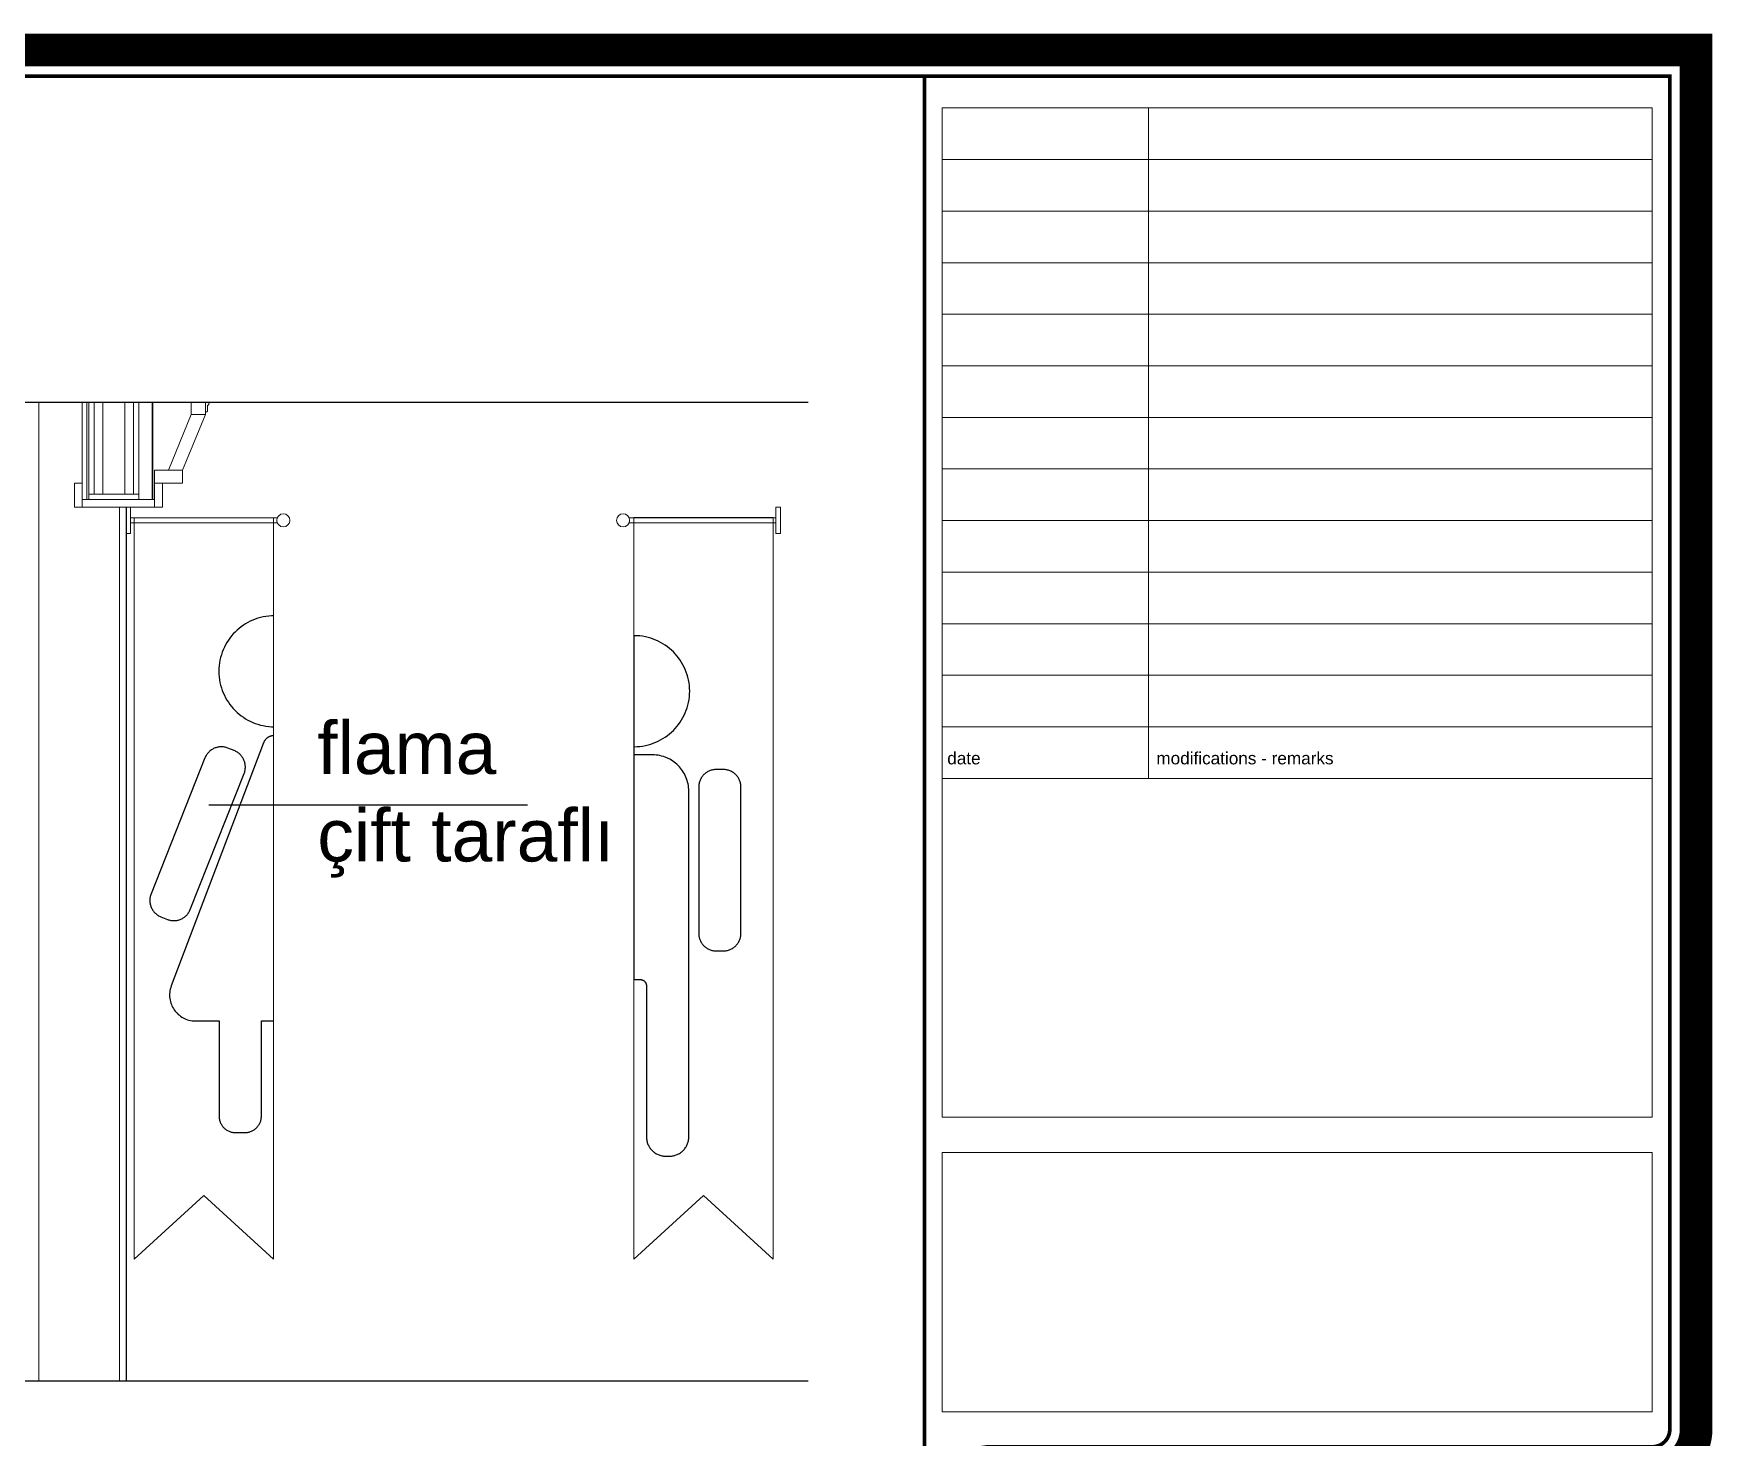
# Model space of a CAD drawing. Header units: millimetres. Extents: x 54215 to 67697, y 23496 to 56611.
# Drawn here: x 59965.6 to 60349.8, y 29770.5 to 30091.7 of the extents above; entities that cross this region are included whole.
import ezdxf

# ---------------------------------------------------------------- set-up
doc = ezdxf.new("R2010")
doc.units = ezdxf.units.MM
for name, color, linetype, lineweight in [('no3_ahsap gorunus on ince', 32, 'Continuous', 13), ('no3_duvar kaplama', 8, 'Continuous', 0), ('no3_kutu profil gorunus', 8, 'Continuous', 0), ('no3_kutuprofil kesit', 74, 'Continuous', 18), ('no3_lejand', 255, 'Continuous', 13), ('no3_tefriş arka ince', 65, 'Continuous', 13), ('t_yazı', 154, 'Continuous', 25)]:
    doc.layers.add(name, color=color, linetype=linetype, lineweight=lineweight)
doc.layers.add('no3_ahsap kesit on', color=7, linetype='Continuous', lineweight=20, true_color=0xfca103)
doc.layers.add('no3_alçıpan kesit', color=7, linetype='Continuous', lineweight=20, true_color=0xf5003d)
doc.styles.add('AT-ARIAL', font='arial.ttf')
doc.styles.get("Standard").update_dxf_attribs({"font": 'arial.ttf'})

msp = doc.modelspace()

# ---------------------------------------------------------------- linework, layer by layer
for p, q in [((60142.865, 30007.337), (59704.414, 30007.337)), ((59986.76, 29983.337), (59986.76, 29783.337)), ((60134.898, 29980.937), (60103.005, 29980.937)), ((60142.865, 29783.337), (59704.414, 29783.337))]:
    msp.add_line(p, q)
at = {"color": 213, "true_color": 0xc458e1}
for points in [[(60020.542, 29958.502, 440.438), (60020.048, 29958.489, 440.438), (60019.404, 29958.44, 440.438), (60018.769, 29958.359, 440.438), (60018.143, 29958.248, 440.438), (60017.529, 29958.106, 440.438), (60016.927, 29957.934, 440.438), (60016.337, 29957.735, 440.438), (60015.76, 29957.507, 440.438), (60015.198, 29957.252, 440.438), (60014.651, 29956.972, 440.438), (60014.119, 29956.666, 440.438), (60013.603, 29956.335, 440.438), (60013.105, 29955.981, 440.438), (60012.625, 29955.604, 440.438), (60012.165, 29955.205, 440.438), (60011.723, 29954.784, 440.438), (60011.303, 29954.342, 440.438), (60010.903, 29953.882, 440.438), (60010.526, 29953.402, 440.438), (60010.172, 29952.904, 440.438), (60009.841, 29952.389, 440.438), (60009.535, 29951.857, 440.438), (60009.255, 29951.309, 440.438), (60009, 29950.747, 440.438), (60008.773, 29950.17, 440.438), (60008.573, 29949.58, 440.438), (60008.401, 29948.978, 440.438), (60008.26, 29948.364, 440.438), (60008.148, 29947.738, 440.438), (60008.067, 29947.103, 440.438), (60008.018, 29946.459, 440.438), (60008.001, 29945.806, 440.438), (60008.018, 29945.153, 440.438), (60008.067, 29944.509, 440.438), (60008.148, 29943.873, 440.438), (60008.26, 29943.248, 440.438), (60008.401, 29942.634, 440.438), (60008.573, 29942.032, 440.438), (60008.773, 29941.442, 440.438), (60009, 29940.865, 440.438), (60009.255, 29940.303, 440.438), (60009.535, 29939.755, 440.438), (60009.841, 29939.223, 440.438), (60010.172, 29938.708, 440.438), (60010.526, 29938.21, 440.438), (60010.903, 29937.73, 440.438), (60011.303, 29937.269, 440.438), (60011.723, 29936.828, 440.438), (60012.165, 29936.407, 440.438), (60012.625, 29936.008, 440.438), (60013.105, 29935.631, 440.438), (60013.603, 29935.277, 440.438), (60014.119, 29934.946, 440.438), (60014.651, 29934.64, 440.438), (60015.198, 29934.36, 440.438), (60015.76, 29934.105, 440.438), (60016.337, 29933.877, 440.438), (60016.927, 29933.678, 440.438), (60017.529, 29933.506, 440.438), (60018.143, 29933.364, 440.438), (60018.769, 29933.253, 440.438), (60019.404, 29933.172, 440.438), (60020.048, 29933.123, 440.438), (60020.542, 29933.11, 440.438)], [(60115.758, 29941.251, 438.774), (60115.742, 29941.904, 438.774), (60115.693, 29942.548, 438.774), (60115.612, 29943.183, 438.774), (60115.5, 29943.809, 438.774), (60115.358, 29944.423, 438.774), (60115.187, 29945.025, 438.774), (60114.987, 29945.615, 438.774), (60114.76, 29946.192, 438.774), (60114.505, 29946.754, 438.774), (60114.224, 29947.302, 438.774), (60113.918, 29947.834, 438.774), (60113.588, 29948.349, 438.774), (60113.234, 29948.847, 438.774), (60112.856, 29949.326, 438.774), (60112.457, 29949.787, 438.774), (60112.036, 29950.229, 438.774), (60111.595, 29950.649, 438.774), (60111.134, 29951.049, 438.774), (60110.654, 29951.426, 438.774), (60110.156, 29951.78, 438.774), (60109.641, 29952.111, 438.774), (60109.109, 29952.417, 438.774), (60108.562, 29952.697, 438.774), (60107.999, 29952.952, 438.774), (60107.423, 29953.179, 438.774), (60106.833, 29953.379, 438.774), (60106.23, 29953.551, 438.774), (60105.616, 29953.692, 438.774), (60104.991, 29953.804, 438.774), (60104.356, 29953.885, 438.774), (60103.712, 29953.934, 438.774), (60103.074, 29953.95, 438.774)], [(60103.074, 29928.551, 438.774), (60103.712, 29928.567, 438.774), (60104.356, 29928.617, 438.774), (60104.991, 29928.698, 438.774), (60105.616, 29928.809, 438.774), (60106.23, 29928.951, 438.774), (60106.833, 29929.123, 438.774), (60107.423, 29929.322, 438.774), (60107.999, 29929.55, 438.774), (60108.562, 29929.804, 438.774), (60109.109, 29930.085, 438.774), (60109.641, 29930.391, 438.774), (60110.156, 29930.722, 438.774), (60110.654, 29931.076, 438.774), (60111.134, 29931.453, 438.774), (60111.595, 29931.852, 438.774), (60112.036, 29932.273, 438.774), (60112.457, 29932.714, 438.774), (60112.856, 29933.175, 438.774), (60113.234, 29933.655, 438.774), (60113.588, 29934.153, 438.774), (60113.918, 29934.668, 438.774), (60114.224, 29935.2, 438.774), (60114.505, 29935.748, 438.774), (60114.76, 29936.31, 438.774), (60114.987, 29936.887, 438.774), (60115.187, 29937.477, 438.774), (60115.358, 29938.079, 438.774), (60115.5, 29938.693, 438.774), (60115.612, 29939.318, 438.774), (60115.693, 29939.953, 438.774), (60115.742, 29940.598, 438.774), (60115.758, 29941.251, 438.774)], [(60020.542, 29931.059, 440.438), (60020.434, 29931.055, 440.438), (60020.249, 29931.036, 440.438), (60020.157, 29931.021, 440.438), (60020.066, 29931.003, 440.438), (60019.976, 29930.982, 440.438), (60019.886, 29930.958, 440.438), (60019.797, 29930.931, 440.438), (60019.709, 29930.9, 440.438), (60019.622, 29930.866, 440.438), (60019.536, 29930.829, 440.438), (60019.452, 29930.789, 440.438), (60019.368, 29930.746, 440.438), (60019.286, 29930.699, 440.438), (60019.206, 29930.649, 440.438), (60019.128, 29930.596, 440.438), (60019.051, 29930.54, 440.438), (60018.976, 29930.48, 440.438), (60018.904, 29930.418, 440.438), (60018.833, 29930.352, 440.438), (60018.765, 29930.283, 440.438), (60018.698, 29930.21, 440.438), (60018.635, 29930.135, 440.438), (60018.573, 29930.056, 440.438), (60018.515, 29929.974, 440.438), (60018.459, 29929.889, 440.438), (60018.406, 29929.801, 440.438), (60018.356, 29929.709, 440.438), (60018.309, 29929.615, 440.438), (60018.265, 29929.517, 440.438), (60018.224, 29929.416, 440.438), (59997.112, 29873.808, 440.438), (59996.987, 29873.445, 440.438), (59996.887, 29873.081, 440.438), (59996.811, 29872.717, 440.438), (59996.759, 29872.354, 440.438), (59996.73, 29871.992, 440.438), (59996.724, 29871.633, 440.438), (59996.739, 29871.277, 440.438), (59996.776, 29870.925, 440.438), (59996.835, 29870.577, 440.438), (59996.913, 29870.235, 440.438), (59997.011, 29869.9, 440.438), (59997.128, 29869.572, 440.438), (59997.264, 29869.252, 440.438), (59997.419, 29868.941, 440.438), (59997.59, 29868.639, 440.438), (59997.779, 29868.349, 440.438), (59997.984, 29868.069, 440.438), (59998.204, 29867.801, 440.438), (59998.441, 29867.547, 440.438), (59998.692, 29867.306, 440.438), (59998.957, 29867.08, 440.438), (59999.235, 29866.869, 440.438), (59999.527, 29866.675, 440.438), (59999.831, 29866.497, 440.438), (60000.147, 29866.338, 440.438), (60000.475, 29866.197, 440.438), (60000.813, 29866.075, 440.438), (60001.161, 29865.974, 440.438), (60001.52, 29865.894, 440.438), (60001.887, 29865.835, 440.438), (60002.263, 29865.8, 440.438), (60002.646, 29865.788, 440.438)], [(60103.074, 29875.279, 438.774), (60104.405, 29875.279, 438.774), (60104.48, 29875.277, 438.774), (60104.554, 29875.271, 438.774), (60104.627, 29875.262, 438.774), (60104.699, 29875.249, 438.774), (60104.77, 29875.233, 438.774), (60104.839, 29875.213, 438.774), (60104.907, 29875.19, 438.774), (60104.974, 29875.164, 438.774), (60105.038, 29875.134, 438.774), (60105.102, 29875.102, 438.774), (60105.163, 29875.067, 438.774), (60105.222, 29875.029, 438.774), (60105.279, 29874.988, 438.774), (60105.335, 29874.945, 438.774), (60105.388, 29874.899, 438.774), (60105.439, 29874.85, 438.774), (60105.487, 29874.799, 438.774), (60105.533, 29874.746, 438.774), (60105.577, 29874.691, 438.774), (60105.617, 29874.634, 438.774), (60105.655, 29874.574, 438.774), (60105.691, 29874.513, 438.774), (60105.723, 29874.45, 438.774), (60105.752, 29874.385, 438.774), (60105.778, 29874.319, 438.774), (60105.801, 29874.251, 438.774), (60105.821, 29874.182, 438.774), (60105.838, 29874.111, 438.774), (60105.85, 29874.039, 438.774), (60105.86, 29873.966, 438.774), (60105.865, 29873.892, 438.774), (60105.867, 29873.816, 438.774), (60105.867, 29839.253, 438.774), (60105.873, 29839.027, 438.774), (60105.89, 29838.805, 438.774), (60105.918, 29838.585, 438.774), (60105.956, 29838.369, 438.774), (60106.005, 29838.157, 438.774), (60106.065, 29837.949, 438.774), (60106.134, 29837.745, 438.774), (60106.212, 29837.546, 438.774), (60106.3, 29837.352, 438.774), (60106.397, 29837.163, 438.774), (60106.503, 29836.979, 438.774), (60106.617, 29836.801, 438.774), (60106.739, 29836.629, 438.774), (60106.87, 29836.463, 438.774), (60107.008, 29836.304, 438.774), (60107.153, 29836.152, 438.774), (60107.305, 29836.006, 438.774), (60107.465, 29835.868, 438.774), (60107.63, 29835.738, 438.774), (60107.802, 29835.616, 438.774), (60107.98, 29835.501, 438.774), (60108.164, 29835.396, 438.774), (60108.353, 29835.299, 438.774), (60108.547, 29835.211, 438.774), (60108.747, 29835.132, 438.774), (60108.951, 29835.063, 438.774), (60109.159, 29835.004, 438.774), (60109.371, 29834.955, 438.774), (60109.587, 29834.917, 438.774), (60109.806, 29834.888, 438.774), (60110.029, 29834.872, 438.774), (60110.254, 29834.866, 438.774), (60111.17, 29834.866, 438.774), (60111.396, 29834.872, 438.774), (60111.618, 29834.888, 438.774), (60111.838, 29834.917, 438.774), (60112.054, 29834.955, 438.774), (60112.266, 29835.004, 438.774), (60112.474, 29835.063, 438.774), (60112.678, 29835.132, 438.774), (60112.877, 29835.211, 438.774), (60113.071, 29835.299, 438.774), (60113.26, 29835.396, 438.774), (60113.444, 29835.501, 438.774), (60113.622, 29835.616, 438.774), (60113.794, 29835.738, 438.774), (60113.96, 29835.868, 438.774), (60114.119, 29836.006, 438.774), (60114.271, 29836.152, 438.774), (60114.417, 29836.304, 438.774), (60114.555, 29836.463, 438.774), (60114.685, 29836.629, 438.774), (60114.807, 29836.801, 438.774), (60114.921, 29836.979, 438.774), (60115.027, 29837.163, 438.774), (60115.124, 29837.352, 438.774), (60115.212, 29837.546, 438.774), (60115.291, 29837.745, 438.774), (60115.36, 29837.949, 438.774), (60115.419, 29838.157, 438.774), (60115.468, 29838.369, 438.774), (60115.506, 29838.585, 438.774), (60115.534, 29838.805, 438.774), (60115.551, 29839.027, 438.774), (60115.557, 29839.253, 438.774), (60115.557, 29918.38, 438.774), (60115.546, 29918.806, 438.774), (60115.514, 29919.227, 438.774), (60115.462, 29919.641, 438.774), (60115.389, 29920.049, 438.774), (60115.296, 29920.45, 438.774), (60115.184, 29920.843, 438.774), (60115.054, 29921.228, 438.774), (60114.905, 29921.604, 438.774), (60114.739, 29921.971, 438.774), (60114.556, 29922.328, 438.774), (60114.356, 29922.675, 438.774), (60114.141, 29923.011, 438.774), (60113.91, 29923.336, 438.774), (60113.663, 29923.65, 438.774), (60113.403, 29923.95, 438.774), (60113.128, 29924.238, 438.774), (60112.84, 29924.513, 438.774), (60112.54, 29924.773, 438.774), (60112.227, 29925.019, 438.774), (60111.902, 29925.251, 438.774), (60111.566, 29925.466, 438.774), (60111.218, 29925.666, 438.774), (60110.861, 29925.849, 438.774), (60110.494, 29926.015, 438.774), (60110.118, 29926.164, 438.774), (60109.733, 29926.294, 438.774), (60109.34, 29926.406, 438.774), (60108.939, 29926.498, 438.774), (60108.531, 29926.571, 438.774), (60108.117, 29926.624, 438.774), (60107.696, 29926.656, 438.774), (60107.27, 29926.667, 438.774)], [(60107.27, 29926.667, 438.774), (60103.074, 29926.667, 438.774)], [(60002.646, 29865.788, 440.438), (60008.039, 29865.788, 440.438), (60008.039, 29844.014, 440.438), (60008.044, 29843.821, 440.438), (60008.058, 29843.631, 440.438), (60008.082, 29843.443, 440.438), (60008.115, 29843.258, 440.438), (60008.157, 29843.077, 440.438), (60008.208, 29842.899, 440.438), (60008.267, 29842.724, 440.438), (60008.334, 29842.554, 440.438), (60008.41, 29842.388, 440.438), (60008.492, 29842.226, 440.438), (60008.583, 29842.069, 440.438), (60008.681, 29841.916, 440.438), (60008.785, 29841.769, 440.438), (60008.897, 29841.627, 440.438), (60009.015, 29841.491, 440.438), (60009.139, 29841.361, 440.438), (60009.269, 29841.236, 440.438), (60009.406, 29841.118, 440.438), (60009.547, 29841.007, 440.438), (60009.695, 29840.902, 440.438), (60009.847, 29840.804, 440.438), (60010.004, 29840.714, 440.438), (60010.166, 29840.631, 440.438), (60010.332, 29840.556, 440.438), (60010.503, 29840.488, 440.438), (60010.677, 29840.429, 440.438), (60010.855, 29840.379, 440.438), (60011.036, 29840.337, 440.438), (60011.221, 29840.304, 440.438), (60011.409, 29840.28, 440.438), (60011.599, 29840.266, 440.438), (60011.792, 29840.261, 440.438), (60013.986, 29840.261, 440.438), (60014.179, 29840.266, 440.438), (60014.369, 29840.28, 440.438), (60014.557, 29840.304, 440.438), (60014.742, 29840.337, 440.438), (60014.923, 29840.379, 440.438), (60015.101, 29840.429, 440.438), (60015.276, 29840.488, 440.438), (60015.446, 29840.556, 440.438), (60015.612, 29840.631, 440.438), (60015.774, 29840.714, 440.438), (60015.931, 29840.804, 440.438), (60016.083, 29840.902, 440.438), (60016.231, 29841.007, 440.438), (60016.372, 29841.118, 440.438), (60016.509, 29841.236, 440.438), (60016.639, 29841.361, 440.438), (60016.763, 29841.491, 440.438), (60016.881, 29841.627, 440.438), (60016.993, 29841.769, 440.438), (60017.098, 29841.916, 440.438), (60017.195, 29842.069, 440.438), (60017.286, 29842.226, 440.438), (60017.369, 29842.388, 440.438), (60017.444, 29842.554, 440.438), (60017.511, 29842.724, 440.438), (60017.57, 29842.898, 440.438), (60017.621, 29843.077, 440.438), (60017.663, 29843.258, 440.438), (60017.696, 29843.443, 440.438), (60017.72, 29843.631, 440.438), (60017.734, 29843.821, 440.438), (60017.739, 29844.014, 440.438), (60017.739, 29865.788, 440.438), (60020.542, 29865.788, 440.438)]]:
    msp.add_polyline3d(points, dxfattribs=at)
for points in [[(60013.782, 29922.407, 440.438), (60013.854, 29922.602, 440.438), (60013.915, 29922.798, 440.438), (60013.965, 29922.995, 440.438), (60014.005, 29923.193, 440.438), (60014.035, 29923.391, 440.438), (60014.055, 29923.589, 440.438), (60014.065, 29923.787, 440.438), (60014.065, 29923.984, 440.438), (60014.056, 29924.18, 440.438), (60014.037, 29924.375, 440.438), (60014.009, 29924.568, 440.438), (60013.971, 29924.759, 440.438), (60013.925, 29924.947, 440.438), (60013.87, 29925.134, 440.438), (60013.806, 29925.317, 440.438), (60013.733, 29925.496, 440.438), (60013.652, 29925.672, 440.438), (60013.562, 29925.844, 440.438), (60013.464, 29926.012, 440.438), (60013.359, 29926.175, 440.438), (60013.245, 29926.333, 440.438), (60013.124, 29926.486, 440.438), (60012.995, 29926.633, 440.438), (60012.859, 29926.774, 440.438), (60012.715, 29926.908, 440.438), (60012.564, 29927.036, 440.438), (60012.406, 29927.158, 440.438), (60012.241, 29927.271, 440.438), (60012.069, 29927.378, 440.438), (60011.891, 29927.476, 440.438), (60011.706, 29927.566, 440.438), (60011.515, 29927.647, 440.438), (60010.049, 29928.228, 440.438), (60009.854, 29928.299, 440.438), (60009.658, 29928.36, 440.438), (60009.461, 29928.411, 440.438), (60009.263, 29928.451, 440.438), (60009.065, 29928.481, 440.438), (60008.867, 29928.501, 440.438), (60008.669, 29928.511, 440.438), (60008.472, 29928.511, 440.438), (60008.276, 29928.501, 440.438), (60008.081, 29928.483, 440.438), (60007.888, 29928.454, 440.438), (60007.697, 29928.417, 440.438), (60007.508, 29928.371, 440.438), (60007.322, 29928.315, 440.438), (60007.139, 29928.251, 440.438), (60006.96, 29928.178, 440.438), (60006.784, 29928.097, 440.438), (60006.612, 29928.008, 440.438), (60006.444, 29927.91, 440.438), (60006.281, 29927.804, 440.438), (60006.123, 29927.691, 440.438), (60005.97, 29927.57, 440.438), (60005.823, 29927.44, 440.438), (60005.682, 29927.304, 440.438), (60005.547, 29927.16, 440.438), (60005.419, 29927.009, 440.438), (60005.298, 29926.851, 440.438), (60005.184, 29926.686, 440.438), (60005.078, 29926.515, 440.438), (60004.98, 29926.336, 440.438), (60004.89, 29926.152, 440.438), (60004.809, 29925.961, 440.438), (59992.49, 29894.855, 440.438), (59992.419, 29894.66, 440.438), (59992.358, 29894.464, 440.438), (59992.307, 29894.267, 440.438), (59992.267, 29894.069, 440.438), (59992.237, 29893.871, 440.438), (59992.217, 29893.673, 440.438), (59992.207, 29893.475, 440.438), (59992.207, 29893.278, 440.438), (59992.216, 29893.082, 440.438), (59992.235, 29892.887, 440.438), (59992.264, 29892.694, 440.438), (59992.301, 29892.503, 440.438), (59992.347, 29892.314, 440.438), (59992.403, 29892.128, 440.438), (59992.467, 29891.946, 440.438), (59992.539, 29891.766, 440.438), (59992.621, 29891.59, 440.438), (59992.71, 29891.418, 440.438), (59992.808, 29891.25, 440.438), (59992.913, 29891.087, 440.438), (59993.027, 29890.929, 440.438), (59993.149, 29890.777, 440.438), (59993.277, 29890.629, 440.438), (59993.414, 29890.488, 440.438), (59993.558, 29890.354, 440.438), (59993.709, 29890.226, 440.438), (59993.867, 29890.104, 440.438), (59994.032, 29889.99, 440.438), (59994.203, 29889.884, 440.438), (59994.381, 29889.786, 440.438), (59994.566, 29889.696, 440.438), (59994.757, 29889.615, 440.438), (59996.224, 29889.034, 440.438), (59996.418, 29888.963, 440.438), (59996.615, 29888.902, 440.438), (59996.812, 29888.851, 440.438), (59997.01, 29888.811, 440.438), (59997.208, 29888.781, 440.438), (59997.406, 29888.761, 440.438), (59997.604, 29888.751, 440.438), (59997.801, 29888.751, 440.438), (59997.997, 29888.76, 440.438), (59998.192, 29888.779, 440.438), (59998.384, 29888.808, 440.438), (59998.575, 29888.845, 440.438), (59998.764, 29888.891, 440.438), (59998.95, 29888.947, 440.438), (59999.133, 29889.011, 440.438), (59999.313, 29889.083, 440.438), (59999.489, 29889.165, 440.438), (59999.661, 29889.254, 440.438), (59999.828, 29889.352, 440.438), (59999.991, 29889.457, 440.438), (60000.149, 29889.571, 440.438), (60000.302, 29889.693, 440.438), (60000.449, 29889.821, 440.438), (60000.59, 29889.958, 440.438), (60000.725, 29890.102, 440.438), (60000.853, 29890.253, 440.438), (60000.974, 29890.411, 440.438), (60001.088, 29890.576, 440.438), (60001.194, 29890.747, 440.438), (60001.292, 29890.925, 440.438), (60001.382, 29891.11, 440.438), (60001.464, 29891.301, 440.438)], [(60127.483, 29919.294, 438.774), (60127.477, 29919.502, 438.774), (60127.462, 29919.707, 438.774), (60127.436, 29919.909, 438.774), (60127.401, 29920.107, 438.774), (60127.356, 29920.303, 438.774), (60127.301, 29920.494, 438.774), (60127.238, 29920.682, 438.774), (60127.165, 29920.865, 438.774), (60127.084, 29921.044, 438.774), (60126.995, 29921.218, 438.774), (60126.898, 29921.387, 438.774), (60126.793, 29921.551, 438.774), (60126.68, 29921.709, 438.774), (60126.56, 29921.861, 438.774), (60126.433, 29922.008, 438.774), (60126.299, 29922.148, 438.774), (60126.159, 29922.282, 438.774), (60126.013, 29922.409, 438.774), (60125.86, 29922.529, 438.774), (60125.702, 29922.641, 438.774), (60125.538, 29922.747, 438.774), (60125.369, 29922.844, 438.774), (60125.195, 29922.933, 438.774), (60125.016, 29923.014, 438.774), (60124.833, 29923.086, 438.774), (60124.645, 29923.15, 438.774), (60124.454, 29923.204, 438.774), (60124.259, 29923.249, 438.774), (60124.06, 29923.285, 438.774), (60123.858, 29923.311, 438.774), (60123.653, 29923.326, 438.774), (60123.445, 29923.332, 438.774), (60121.869, 29923.332, 438.774), (60121.661, 29923.326, 438.774), (60121.456, 29923.311, 438.774), (60121.254, 29923.285, 438.774), (60121.056, 29923.249, 438.774), (60120.86, 29923.204, 438.774), (60120.669, 29923.15, 438.774), (60120.481, 29923.086, 438.774), (60120.298, 29923.014, 438.774), (60120.119, 29922.933, 438.774), (60119.945, 29922.844, 438.774), (60119.776, 29922.747, 438.774), (60119.612, 29922.641, 438.774), (60119.454, 29922.529, 438.774), (60119.301, 29922.409, 438.774), (60119.155, 29922.282, 438.774), (60119.015, 29922.148, 438.774), (60118.881, 29922.008, 438.774), (60118.754, 29921.861, 438.774), (60118.634, 29921.709, 438.774), (60118.521, 29921.551, 438.774), (60118.416, 29921.387, 438.774), (60118.319, 29921.218, 438.774), (60118.23, 29921.044, 438.774), (60118.149, 29920.865, 438.774), (60118.077, 29920.682, 438.774), (60118.013, 29920.494, 438.774), (60117.959, 29920.303, 438.774), (60117.913, 29920.107, 438.774), (60117.878, 29919.909, 438.774), (60117.852, 29919.707, 438.774), (60117.837, 29919.502, 438.774), (60117.831, 29919.294, 438.774), (60117.831, 29885.838, 438.774), (60117.837, 29885.631, 438.774), (60117.852, 29885.426, 438.774), (60117.878, 29885.224, 438.774), (60117.913, 29885.025, 438.774), (60117.959, 29884.83, 438.774), (60118.013, 29884.638, 438.774), (60118.077, 29884.451, 438.774), (60118.149, 29884.268, 438.774), (60118.23, 29884.089, 438.774), (60118.319, 29883.915, 438.774), (60118.416, 29883.746, 438.774), (60118.521, 29883.582, 438.774), (60118.634, 29883.423, 438.774), (60118.754, 29883.271, 438.774), (60118.881, 29883.124, 438.774), (60119.015, 29882.984, 438.774), (60119.155, 29882.85, 438.774), (60119.301, 29882.723, 438.774), (60119.454, 29882.604, 438.774), (60119.612, 29882.491, 438.774), (60119.776, 29882.386, 438.774), (60119.945, 29882.289, 438.774), (60120.119, 29882.199, 438.774), (60120.298, 29882.118, 438.774), (60120.481, 29882.046, 438.774), (60120.669, 29881.982, 438.774), (60120.86, 29881.928, 438.774), (60121.056, 29881.883, 438.774), (60121.254, 29881.847, 438.774), (60121.456, 29881.822, 438.774), (60121.661, 29881.806, 438.774), (60121.869, 29881.801, 438.774), (60123.445, 29881.801, 438.774), (60123.653, 29881.806, 438.774), (60123.858, 29881.822, 438.774), (60124.06, 29881.847, 438.774), (60124.259, 29881.883, 438.774), (60124.454, 29881.928, 438.774), (60124.645, 29881.982, 438.774), (60124.833, 29882.046, 438.774), (60125.016, 29882.118, 438.774), (60125.195, 29882.199, 438.774), (60125.369, 29882.289, 438.774), (60125.538, 29882.386, 438.774), (60125.702, 29882.491, 438.774), (60125.86, 29882.604, 438.774), (60126.013, 29882.723, 438.774), (60126.159, 29882.85, 438.774), (60126.299, 29882.984, 438.774), (60126.433, 29883.124, 438.774), (60126.56, 29883.271, 438.774), (60126.68, 29883.423, 438.774), (60126.793, 29883.582, 438.774), (60126.898, 29883.746, 438.774), (60126.995, 29883.915, 438.774), (60127.084, 29884.089, 438.774), (60127.165, 29884.268, 438.774), (60127.238, 29884.451, 438.774), (60127.301, 29884.638, 438.774), (60127.356, 29884.83, 438.774), (60127.401, 29885.025, 438.774), (60127.436, 29885.224, 438.774), (60127.462, 29885.426, 438.774), (60127.477, 29885.631, 438.774), (60127.483, 29885.838, 438.774)]]:
    msp.add_polyline3d(points, close=True, dxfattribs=at)
at = {"layer": 'no3_ahsap gorunus on ince'}
for p, q in [((59966.783, 29783.337), (59966.783, 30007.337)), ((59985.27, 29983.337), (59985.27, 29783.337))]:
    msp.add_line(p, q, dxfattribs=at)
at = {"layer": 'no3_ahsap kesit on'}
for p, q in [((60004.913, 30007.337), (60001.671, 30007.337)), ((60005.413, 30007.337), (60004.913, 30007.337)), ((60004.913, 30007.337), (60004.913, 30005.474)), ((60005.413, 30005.474), (60005.413, 30006.676)), ((59996.444, 29991.832), (60001.671, 30004.583)), ((59999.686, 29991.832), (60004.913, 30004.583)), ((59999.686, 29988.832), (59999.686, 29991.832)), ((59993.286, 29988.832), (59999.686, 29988.832)), ((59993.286, 29985.137), (59993.286, 29983.337))]:
    msp.add_line(p, q, dxfattribs=at)
for points in [[(60004.913, 30006.676), (60004.913, 30004.583), (60001.671, 30004.583), (60001.671, 30007.337)], [(59976.75, 29985.137), (59993.286, 29985.137)], [(59976.75, 29983.337), (59993.286, 29983.337)]]:
    msp.add_lwpolyline(points, dxfattribs=at)
for points in [[(59999.686, 29991.832), (59993.286, 29991.832), (59993.286, 29988.832), (59999.686, 29988.832)], [(59974.95, 29983.337), (59976.75, 29983.337), (59976.75, 29988.832), (59974.95, 29988.832)], [(59995.086, 29983.337), (59993.286, 29983.337), (59993.286, 29988.832), (59995.086, 29988.832)]]:
    msp.add_lwpolyline(points, close=True, dxfattribs=at)
for centre, radius, start, end in [((60005.422, 30007.007), 0.331, 268.25951, 91.51888), ((60004.976, 30005.511), 0.439, 261.77496, 355.08663)]:
    msp.add_arc(centre, radius, start, end, dxfattribs=at)
at = {"layer": 'no3_alçıpan kesit'}
for p, q in [((59978.25, 29985.137), (59978.25, 30007.337)), ((59979.45, 29986.337), (59979.45, 30007.337)), ((59988.45, 29986.337), (59988.45, 30007.337)), ((59989.65, 29985.137), (59989.65, 30007.337)), ((59992.7, 29985.137), (59992.7, 30007.337)), ((59992.9, 29985.137), (59992.9, 30007.337))]:
    msp.add_line(p, q, dxfattribs=at)
at = {"layer": 'no3_alçıpan kesit', "lineweight": 13}
for p, q in [((59978.244, 29986.337), (59989.65, 29986.337)), ((59978.25, 29985.137), (59989.65, 29985.137))]:
    msp.add_line(p, q, dxfattribs=at)
at = {"layer": 'no3_duvar kaplama'}
for p, q in [((59976.75, 29983.337), (59976.75, 30007.337)), ((59977.75, 29985.137), (59977.75, 30007.337))]:
    msp.add_line(p, q, dxfattribs=at)
at = {"layer": 'no3_duvar kaplama', "lineweight": 13}
msp.add_line((59978.25, 29985.137), (59976.75, 29985.137), dxfattribs=at)
at = {"layer": 'no3_kutu profil gorunus'}
for p, q in [((59981.45, 29986.337), (59981.45, 30007.337)), ((59986.45, 29986.337), (59986.45, 30007.337))]:
    msp.add_line(p, q, dxfattribs=at)
at = {"layer": 'no3_kutuprofil kesit'}
for p, q in [((59987.76, 29980.937), (60021.386, 29980.937)), ((59987.76, 29979.737), (60021.386, 29979.737)), ((60135.512, 29980.937), (60101.887, 29980.937)), ((60135.512, 29979.737), (60101.887, 29979.737))]:
    msp.add_line(p, q, dxfattribs=at)
for points in [[(59987.76, 29977.337), (59987.76, 29983.337), (59986.76, 29983.337), (59986.76, 29977.337)], [(60135.512, 29977.337), (60135.512, 29983.337), (60136.512, 29983.337), (60136.512, 29977.337)]]:
    msp.add_lwpolyline(points, close=True, dxfattribs=at)
for centre in [(60022.76, 29980.337), (60100.512, 29980.337)]:
    msp.add_circle(centre, 1.5, dxfattribs=at)
at = {"layer": 'no3_lejand', "color": 250}
for p, q in [((60220.742, 30074.691), (60220.742, 29921.29)), ((60173.513, 30062.891), (60336.074, 30062.891)), ((60173.513, 30051.091), (60336.074, 30051.091)), ((60173.513, 30039.291), (60336.074, 30039.291)), ((60173.513, 30027.491), (60336.074, 30027.491)), ((60173.513, 30015.691), (60336.074, 30015.691)), ((60173.513, 30003.891), (60336.074, 30003.891)), ((60173.513, 29992.091), (60336.074, 29992.091)), ((60173.513, 29980.29), (60336.074, 29980.29)), ((60173.513, 29968.49), (60336.074, 29968.49)), ((60173.513, 29956.69), (60336.074, 29956.69)), ((60173.513, 29944.89), (60336.074, 29944.89)), ((60173.513, 29933.09), (60336.074, 29933.09)), ((60173.513, 29921.29), (60336.074, 29921.29))]:
    msp.add_line(p, q, dxfattribs=at)
at = {"layer": 'no3_lejand', "color": 254}
for p, q in [((60173.513, 29835.717), (60173.513, 29776.377)), ((60336.074, 29835.717), (60173.513, 29835.717)), ((60336.074, 29835.717), (60336.074, 29776.377)), ((60336.074, 29776.377), (60173.513, 29776.377))]:
    msp.add_line(p, q, dxfattribs=at)
at = {"layer": 'no3_lejand', "color": 1, "const_width": 7.466}
msp.add_lwpolyline([(60346.108, 29507.983), (58576.145, 29507.983), (58576.145, 30087.983), (60346.108, 30087.983), (60346.108, 29772.363, -0.4142136), (60336.074, 29762.329), (60184.551, 29762.329, 0.4142136), (60180.537, 29758.315), (60180.537, 29660.78, 0.4142136), (60184.551, 29656.766), (60336.074, 29656.766, -0.4142136), (60346.108, 29646.731), (60346.108, 29507.983)], format="xyb", dxfattribs=at)
at = {"layer": 'no3_lejand', "color": 252, "const_width": 0.854}
msp.add_lwpolyline([(60340.088, 29772.363, -0.4142136), (60336.074, 29768.349), (60184.551, 29768.349, 0.4142136), (60174.517, 29758.315), (60174.517, 29660.78, 0.4142136), (60184.551, 29650.745), (60336.074, 29650.745, -0.4142136), (60340.088, 29646.731), (60340.088, 29514.003), (58582.165, 29514.003), (58582.165, 30081.962), (60340.088, 30081.962), (60340.088, 29772.363)], format="xyb", dxfattribs=at)
msp.add_lwpolyline([(60169.499, 29514.003), (60169.499, 30081.962)], dxfattribs=at)
at = {"layer": 'no3_lejand', "color": 250}
msp.add_lwpolyline([(60336.074, 29921.29), (60173.513, 29921.29), (60173.513, 30074.691), (60336.074, 30074.691)], close=True, dxfattribs=at)
msp.add_lwpolyline([(60173.513, 29921.29), (60173.513, 29843.744), (60336.074, 29843.744), (60336.074, 29921.29)], dxfattribs=at)
at = {"layer": 'no3_tefriş arka ince'}
for p, q in [((59988.626, 29980.937), (59988.626, 29811.316)), ((60020.519, 29980.937), (60020.519, 29811.316)), ((60103.005, 29980.937), (60103.005, 29811.316)), ((60134.898, 29980.937), (60134.898, 29811.316)), ((60020.542, 29865.788, 440.438), (60020.542, 29958.502, 440.438)), ((60103.074, 29875.279, 438.774), (60103.074, 29953.95, 438.774)), ((60004.573, 29825.839), (59988.626, 29811.316)), ((60020.519, 29811.316), (60004.573, 29825.839)), ((60118.951, 29825.839), (60103.005, 29811.316)), ((60134.898, 29811.316), (60118.951, 29825.839))]:
    msp.add_line(p, q, dxfattribs=at)
at = {"layer": 't_yazı'}
msp.add_line((60005.74, 29915.28), (60078.632, 29915.28), dxfattribs=at)

# ---------------------------------------------------------------- texts
at = {"layer": 'no3_lejand', "color": 252, "attachment_point": 1, "style": 'AT-ARIAL'}
for s, insert, char_height, width in [('date', (60174.711, 29927.315), 2.8097, 11.29718), ('modifications - remarks', (60222.568, 29927.315), 2.80969, 59.99468)]:
    msp.add_mtext(s, dxfattribs=dict(at, insert=insert, char_height=char_height, width=width))
at = {"layer": 't_yazı', "insert": (60030.531, 29898.59), "char_height": 12, "width": 369.49515, "attachment_point": 7}
msp.add_mtext('flama\\Pçift taraflı', dxfattribs=at)

doc.saveas('drawing.dxf')
